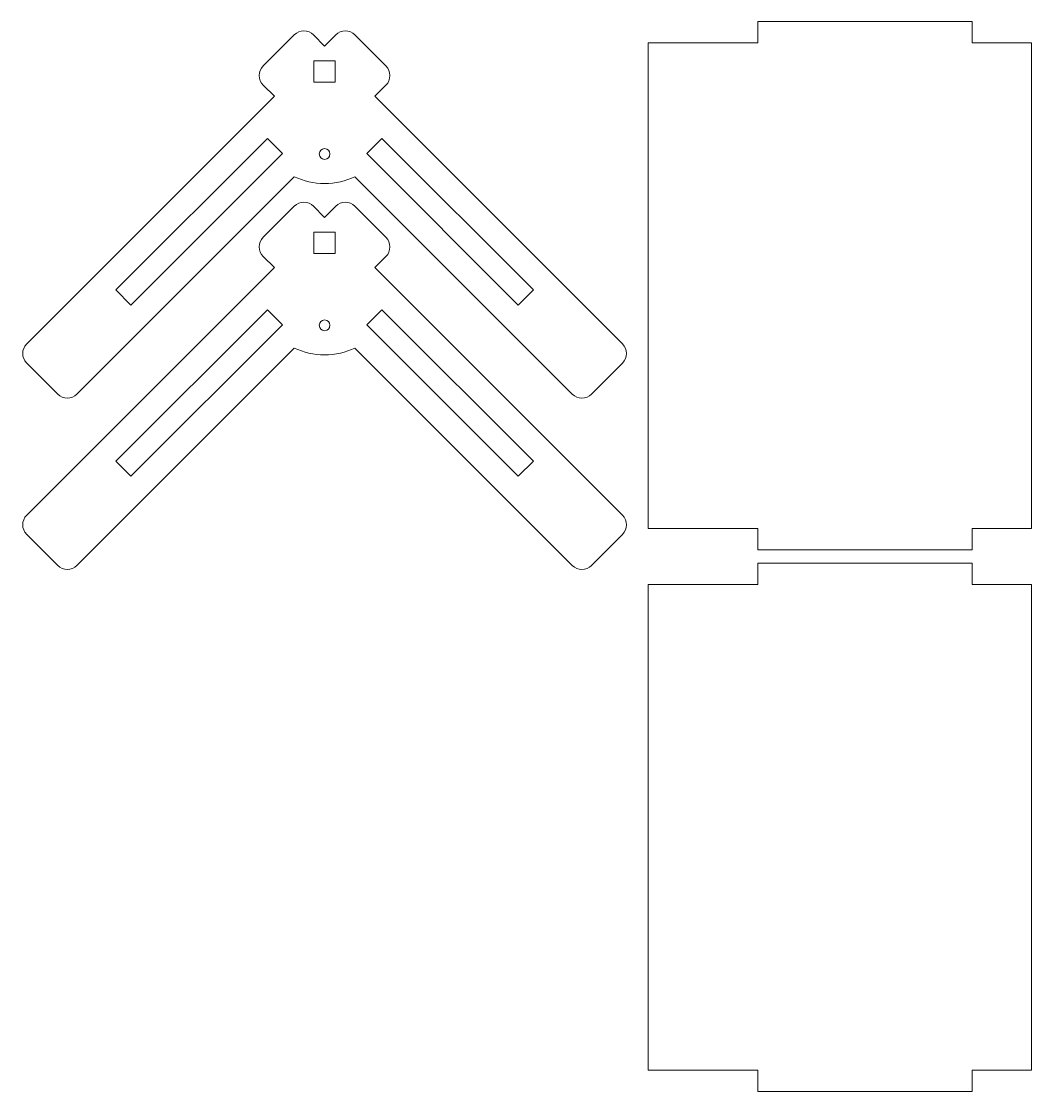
# Model space of a CAD drawing. Header units: centimetres. Extents: x -44.2 to 41.9, y -10.3 to 17.4.
# Drawn here: x 0.5 to 14.64, y -8.3 to 6.68 of the extents above; entities that cross this region are included whole.
import ezdxf

# ---------------------------------------------------------------- set-up
doc = ezdxf.new("R2010")
doc.units = ezdxf.units.CM
doc.header["$MEASUREMENT"] = 0
doc.layers.add('layer 1', color=7, linetype='Continuous')

msp = doc.modelspace()

# ---------------------------------------------------------------- linework, layer by layer
at = {"layer": 'layer 1', "color": 242, "lineweight": 9}
for points, knots in [([(10.81054, -0.71884), (10.81054, -0.71884), (13.81054, -0.71884), (13.81054, -0.71884), (13.81054, -0.71884), (13.81054, -0.71884), (13.81054, -0.41884), (13.81054, -0.41884), (13.81054, -0.41884), (13.81054, -0.41884), (14.64404, -0.41884), (14.64404, -0.41884), (14.64404, -0.41884), (14.64404, -0.41884), (14.64404, 6.38116), (14.64404, 6.38116), (14.64404, 6.38116), (14.64404, 6.38116), (13.81054, 6.38116), (13.81054, 6.38116), (13.81054, 6.38116), (13.81054, 6.38116), (13.81054, 6.68116), (13.81054, 6.68116), (13.81054, 6.68116), (13.81054, 6.68116), (10.81054, 6.68116), (10.81054, 6.68116), (10.81054, 6.68116), (10.81054, 6.68116), (10.81054, 6.38116), (10.81054, 6.38116), (10.81054, 6.38116), (10.81054, 6.38116), (9.27704, 6.38116), (9.27704, 6.38116), (9.27704, 6.38116), (9.27704, 6.38116), (9.27704, -0.41884), (9.27704, -0.41884), (9.27704, -0.41884), (9.27704, -0.41884), (10.81054, -0.41884), (10.81054, -0.41884), (10.81054, -0.41884), (10.81054, -0.41884), (10.81054, -0.71884), (10.81054, -0.71884)], [0, 0, 0, 0, 0.07692308, 0.07692308, 0.07692308, 0.07692308, 0.15384615, 0.15384615, 0.15384615, 0.15384615, 0.23076923, 0.23076923, 0.23076923, 0.23076923, 0.30769231, 0.30769231, 0.30769231, 0.30769231, 0.38461538, 0.38461538, 0.38461538, 0.38461538, 0.46153846, 0.46153846, 0.46153846, 0.46153846, 0.53846154, 0.53846154, 0.53846154, 0.53846154, 0.61538462, 0.61538462, 0.61538462, 0.61538462, 0.69230769, 0.69230769, 0.69230769, 0.69230769, 0.76923077, 0.76923077, 0.76923077, 0.76923077, 0.84615385, 0.84615385, 0.84615385, 0.84615385, 1, 1, 1, 1]), ([(8.9175, 2.16594), (8.9175, 2.16594), (5.45037, 5.63307), (5.45037, 5.63307), (5.45037, 5.63307), (5.45037, 5.63307), (5.60527, 5.78798), (5.60527, 5.78798), (5.60527, 5.78798), (5.67936, 5.86207), (5.67937, 5.9833), (5.60527, 6.05739), (5.60527, 6.05739), (5.60527, 6.05739), (5.17123, 6.49143), (5.17123, 6.49143), (5.17123, 6.49143), (5.09714, 6.56552), (4.97591, 6.56552), (4.90182, 6.49143), (4.90182, 6.49143), (4.90182, 6.49143), (4.74691, 6.33653), (4.74691, 6.33653), (4.74691, 6.33653), (4.74691, 6.33653), (4.59201, 6.49143), (4.59201, 6.49143), (4.59201, 6.49143), (4.51792, 6.56552), (4.39669, 6.56552), (4.3226, 6.49143), (4.3226, 6.49143), (4.3226, 6.49143), (3.88856, 6.05739), (3.88856, 6.05739), (3.88856, 6.05739), (3.81446, 5.9833), (3.81447, 5.86207), (3.88856, 5.78798), (3.88856, 5.78798), (3.88856, 5.78798), (4.04346, 5.63307), (4.04346, 5.63307), (4.04346, 5.63307), (4.04346, 5.63307), (0.57633, 2.16594), (0.57633, 2.16594), (0.57633, 2.16594), (0.50224, 2.09185), (0.50224, 1.97062), (0.57633, 1.89653), (0.57633, 1.89653), (0.57633, 1.89653), (1.01037, 1.46249), (1.01037, 1.46249), (1.01037, 1.46249), (1.08447, 1.3884), (1.20569, 1.3884), (1.27978, 1.46248), (1.27978, 1.46248), (1.27978, 1.46248), (4.32264, 4.50535), (4.32264, 4.50535), (4.32264, 4.50535), (4.45162, 4.44546), (4.59535, 4.41201), (4.74692, 4.41201), (4.74692, 4.41201), (4.89848, 4.41201), (5.04221, 4.44546), (5.17118, 4.50535), (5.17118, 4.50535), (5.17118, 4.50535), (8.21405, 1.46248), (8.21405, 1.46248), (8.21405, 1.46248), (8.28814, 1.3884), (8.40936, 1.3884), (8.48346, 1.46249), (8.48346, 1.46249), (8.48346, 1.46249), (8.9175, 1.89653), (8.9175, 1.89653), (8.9175, 1.89653), (8.99159, 1.97062), (8.99159, 2.09185), (8.9175, 2.16594)], [0, 0, 0, 0, 0.04347826, 0.04347826, 0.04347826, 0.04347826, 0.08695652, 0.08695652, 0.08695652, 0.08695652, 0.13043478, 0.13043478, 0.13043478, 0.13043478, 0.17391304, 0.17391304, 0.17391304, 0.17391304, 0.2173913, 0.2173913, 0.2173913, 0.2173913, 0.26086957, 0.26086957, 0.26086957, 0.26086957, 0.30434783, 0.30434783, 0.30434783, 0.30434783, 0.34782609, 0.34782609, 0.34782609, 0.34782609, 0.39130435, 0.39130435, 0.39130435, 0.39130435, 0.43478261, 0.43478261, 0.43478261, 0.43478261, 0.47826087, 0.47826087, 0.47826087, 0.47826087, 0.52173913, 0.52173913, 0.52173913, 0.52173913, 0.56521739, 0.56521739, 0.56521739, 0.56521739, 0.60869565, 0.60869565, 0.60869565, 0.60869565, 0.65217391, 0.65217391, 0.65217391, 0.65217391, 0.69565217, 0.69565217, 0.69565217, 0.69565217, 0.73913043, 0.73913043, 0.73913043, 0.73913043, 0.7826087, 0.7826087, 0.7826087, 0.7826087, 0.82608696, 0.82608696, 0.82608696, 0.82608696, 0.86956522, 0.86956522, 0.86956522, 0.86956522, 0.91304348, 0.91304348, 0.91304348, 0.91304348, 1, 1, 1, 1]), ([(4.59692, 6.12883), (4.59692, 6.12883), (4.89692, 6.12883), (4.89692, 6.12883), (4.89692, 6.12883), (4.89692, 6.12883), (4.89692, 5.82883), (4.89692, 5.82883), (4.89692, 5.82883), (4.89692, 5.82883), (4.59692, 5.82883), (4.59692, 5.82883), (4.59692, 5.82883), (4.59692, 5.82883), (4.59692, 6.12883), (4.59692, 6.12883)], [0, 0, 0, 0, 0.2, 0.2, 0.2, 0.2, 0.4, 0.4, 0.4, 0.4, 0.6, 0.6, 0.6, 0.6, 1, 1, 1, 1]), ([(2.03622, 2.71023), (2.03622, 2.71023), (4.15754, 4.83155), (4.15754, 4.83155), (4.15754, 4.83155), (4.15754, 4.83155), (3.94541, 5.04368), (3.94541, 5.04368), (3.94541, 5.04368), (3.94541, 5.04368), (1.82409, 2.92236), (1.82409, 2.92236), (1.82409, 2.92236), (1.82409, 2.92236), (2.03622, 2.71023), (2.03622, 2.71023)], [0, 0, 0, 0, 0.2, 0.2, 0.2, 0.2, 0.4, 0.4, 0.4, 0.4, 0.6, 0.6, 0.6, 0.6, 1, 1, 1, 1]), ([(5.3363, 4.83155), (5.3363, 4.83155), (7.45762, 2.71023), (7.45762, 2.71023), (7.45762, 2.71023), (7.45762, 2.71023), (7.66975, 2.92236), (7.66975, 2.92236), (7.66975, 2.92236), (7.66975, 2.92236), (5.54843, 5.04368), (5.54843, 5.04368), (5.54843, 5.04368), (5.54843, 5.04368), (5.3363, 4.83155), (5.3363, 4.83155)], [0, 0, 0, 0, 0.2, 0.2, 0.2, 0.2, 0.4, 0.4, 0.4, 0.4, 0.6, 0.6, 0.6, 0.6, 1, 1, 1, 1]), ([(4.74691, 4.7497), (4.78834, 4.7497), (4.82191, 4.78328), (4.82191, 4.8247), (4.82191, 4.8247), (4.82191, 4.86613), (4.78834, 4.8997), (4.74691, 4.8997), (4.74691, 4.8997), (4.70549, 4.8997), (4.67191, 4.86613), (4.67191, 4.8247), (4.67191, 4.8247), (4.67191, 4.78328), (4.70549, 4.7497), (4.74691, 4.7497)], [0, 0, 0, 0, 0.2, 0.2, 0.2, 0.2, 0.4, 0.4, 0.4, 0.4, 0.6, 0.6, 0.6, 0.6, 1, 1, 1, 1]), ([(8.9175, -0.23295), (8.9175, -0.23295), (5.45037, 3.23418), (5.45037, 3.23418), (5.45037, 3.23418), (5.45037, 3.23418), (5.60527, 3.38909), (5.60527, 3.38909), (5.60527, 3.38909), (5.67936, 3.46318), (5.67937, 3.58441), (5.60527, 3.6585), (5.60527, 3.6585), (5.60527, 3.6585), (5.17123, 4.09254), (5.17123, 4.09254), (5.17123, 4.09254), (5.09714, 4.16663), (4.97591, 4.16663), (4.90182, 4.09254), (4.90182, 4.09254), (4.90182, 4.09254), (4.74691, 3.93764), (4.74691, 3.93764), (4.74691, 3.93764), (4.74691, 3.93764), (4.59201, 4.09254), (4.59201, 4.09254), (4.59201, 4.09254), (4.51792, 4.16663), (4.39669, 4.16663), (4.3226, 4.09254), (4.3226, 4.09254), (4.3226, 4.09254), (3.88856, 3.6585), (3.88856, 3.6585), (3.88856, 3.6585), (3.81446, 3.58441), (3.81447, 3.46318), (3.88856, 3.38909), (3.88856, 3.38909), (3.88856, 3.38909), (4.04346, 3.23418), (4.04346, 3.23418), (4.04346, 3.23418), (4.04346, 3.23418), (0.57633, -0.23295), (0.57633, -0.23295), (0.57633, -0.23295), (0.50224, -0.30704), (0.50224, -0.42827), (0.57633, -0.50236), (0.57633, -0.50236), (0.57633, -0.50236), (1.01037, -0.9364), (1.01037, -0.9364), (1.01037, -0.9364), (1.08447, -1.01049), (1.20569, -1.01049), (1.27978, -0.93641), (1.27978, -0.93641), (1.27978, -0.93641), (4.32264, 2.10646), (4.32264, 2.10646), (4.32264, 2.10646), (4.45162, 2.04657), (4.59535, 2.01312), (4.74692, 2.01312), (4.74692, 2.01312), (4.89848, 2.01312), (5.04221, 2.04657), (5.17118, 2.10646), (5.17118, 2.10646), (5.17118, 2.10646), (8.21405, -0.93641), (8.21405, -0.93641), (8.21405, -0.93641), (8.28814, -1.01049), (8.40936, -1.01049), (8.48346, -0.9364), (8.48346, -0.9364), (8.48346, -0.9364), (8.9175, -0.50236), (8.9175, -0.50236), (8.9175, -0.50236), (8.99159, -0.42827), (8.99159, -0.30704), (8.9175, -0.23295)], [0, 0, 0, 0, 0.04347826, 0.04347826, 0.04347826, 0.04347826, 0.08695652, 0.08695652, 0.08695652, 0.08695652, 0.13043478, 0.13043478, 0.13043478, 0.13043478, 0.17391304, 0.17391304, 0.17391304, 0.17391304, 0.2173913, 0.2173913, 0.2173913, 0.2173913, 0.26086957, 0.26086957, 0.26086957, 0.26086957, 0.30434783, 0.30434783, 0.30434783, 0.30434783, 0.34782609, 0.34782609, 0.34782609, 0.34782609, 0.39130435, 0.39130435, 0.39130435, 0.39130435, 0.43478261, 0.43478261, 0.43478261, 0.43478261, 0.47826087, 0.47826087, 0.47826087, 0.47826087, 0.52173913, 0.52173913, 0.52173913, 0.52173913, 0.56521739, 0.56521739, 0.56521739, 0.56521739, 0.60869565, 0.60869565, 0.60869565, 0.60869565, 0.65217391, 0.65217391, 0.65217391, 0.65217391, 0.69565217, 0.69565217, 0.69565217, 0.69565217, 0.73913043, 0.73913043, 0.73913043, 0.73913043, 0.7826087, 0.7826087, 0.7826087, 0.7826087, 0.82608696, 0.82608696, 0.82608696, 0.82608696, 0.86956522, 0.86956522, 0.86956522, 0.86956522, 0.91304348, 0.91304348, 0.91304348, 0.91304348, 1, 1, 1, 1]), ([(4.59692, 3.72994), (4.59692, 3.72994), (4.89692, 3.72994), (4.89692, 3.72994), (4.89692, 3.72994), (4.89692, 3.72994), (4.89692, 3.42994), (4.89692, 3.42994), (4.89692, 3.42994), (4.89692, 3.42994), (4.59692, 3.42994), (4.59692, 3.42994), (4.59692, 3.42994), (4.59692, 3.42994), (4.59692, 3.72994), (4.59692, 3.72994)], [0, 0, 0, 0, 0.2, 0.2, 0.2, 0.2, 0.4, 0.4, 0.4, 0.4, 0.6, 0.6, 0.6, 0.6, 1, 1, 1, 1]), ([(2.03622, 0.31134), (2.03622, 0.31134), (4.15754, 2.43266), (4.15754, 2.43266), (4.15754, 2.43266), (4.15754, 2.43266), (3.94541, 2.64479), (3.94541, 2.64479), (3.94541, 2.64479), (3.94541, 2.64479), (1.82409, 0.52347), (1.82409, 0.52347), (1.82409, 0.52347), (1.82409, 0.52347), (2.03622, 0.31134), (2.03622, 0.31134)], [0, 0, 0, 0, 0.2, 0.2, 0.2, 0.2, 0.4, 0.4, 0.4, 0.4, 0.6, 0.6, 0.6, 0.6, 1, 1, 1, 1]), ([(5.3363, 2.43266), (5.3363, 2.43266), (7.45762, 0.31134), (7.45762, 0.31134), (7.45762, 0.31134), (7.45762, 0.31134), (7.66975, 0.52347), (7.66975, 0.52347), (7.66975, 0.52347), (7.66975, 0.52347), (5.54843, 2.64479), (5.54843, 2.64479), (5.54843, 2.64479), (5.54843, 2.64479), (5.3363, 2.43266), (5.3363, 2.43266)], [0, 0, 0, 0, 0.2, 0.2, 0.2, 0.2, 0.4, 0.4, 0.4, 0.4, 0.6, 0.6, 0.6, 0.6, 1, 1, 1, 1]), ([(4.74691, 2.35081), (4.78834, 2.35081), (4.82191, 2.38439), (4.82191, 2.42581), (4.82191, 2.42581), (4.82191, 2.46724), (4.78834, 2.50081), (4.74691, 2.50081), (4.74691, 2.50081), (4.70549, 2.50081), (4.67191, 2.46724), (4.67191, 2.42581), (4.67191, 2.42581), (4.67191, 2.38439), (4.70549, 2.35081), (4.74691, 2.35081)], [0, 0, 0, 0, 0.2, 0.2, 0.2, 0.2, 0.4, 0.4, 0.4, 0.4, 0.6, 0.6, 0.6, 0.6, 1, 1, 1, 1]), ([(10.81054, -8.30357), (10.81054, -8.30357), (13.81054, -8.30357), (13.81054, -8.30357), (13.81054, -8.30357), (13.81054, -8.30357), (13.81054, -8.00357), (13.81054, -8.00357), (13.81054, -8.00357), (13.81054, -8.00357), (14.64404, -8.00357), (14.64404, -8.00357), (14.64404, -8.00357), (14.64404, -8.00357), (14.64404, -1.20357), (14.64404, -1.20357), (14.64404, -1.20357), (14.64404, -1.20357), (13.81054, -1.20357), (13.81054, -1.20357), (13.81054, -1.20357), (13.81054, -1.20357), (13.81054, -0.90357), (13.81054, -0.90357), (13.81054, -0.90357), (13.81054, -0.90357), (10.81054, -0.90357), (10.81054, -0.90357), (10.81054, -0.90357), (10.81054, -0.90357), (10.81054, -1.20357), (10.81054, -1.20357), (10.81054, -1.20357), (10.81054, -1.20357), (9.27704, -1.20357), (9.27704, -1.20357), (9.27704, -1.20357), (9.27704, -1.20357), (9.27704, -8.00357), (9.27704, -8.00357), (9.27704, -8.00357), (9.27704, -8.00357), (10.81054, -8.00357), (10.81054, -8.00357), (10.81054, -8.00357), (10.81054, -8.00357), (10.81054, -8.30357), (10.81054, -8.30357)], [0, 0, 0, 0, 0.07692308, 0.07692308, 0.07692308, 0.07692308, 0.15384615, 0.15384615, 0.15384615, 0.15384615, 0.23076923, 0.23076923, 0.23076923, 0.23076923, 0.30769231, 0.30769231, 0.30769231, 0.30769231, 0.38461538, 0.38461538, 0.38461538, 0.38461538, 0.46153846, 0.46153846, 0.46153846, 0.46153846, 0.53846154, 0.53846154, 0.53846154, 0.53846154, 0.61538462, 0.61538462, 0.61538462, 0.61538462, 0.69230769, 0.69230769, 0.69230769, 0.69230769, 0.76923077, 0.76923077, 0.76923077, 0.76923077, 0.84615385, 0.84615385, 0.84615385, 0.84615385, 1, 1, 1, 1])]:
    msp.add_open_spline(points, degree=3, knots=knots, dxfattribs=at)

doc.saveas('drawing.dxf')
